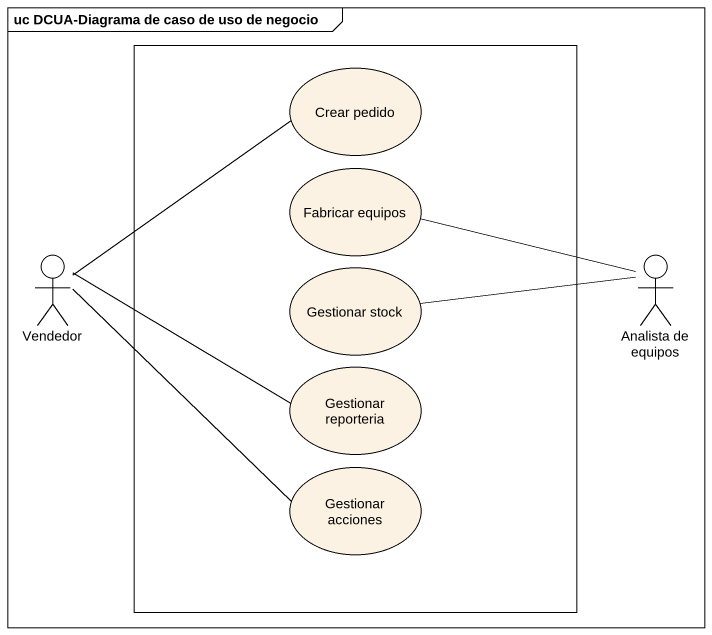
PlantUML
@startuml
mainframe uc DCUA-Diagrama de caso de uso de negocio
rectangle " " as rectangle1 {
  usecase "Crear pedido" as Crear_pedido
  usecase "Fabricar equipos" as Fabricar_equipos
  usecase "Gestionar stock" as Gestionar_stock
  usecase "Gestionar reporteria" as Gestionar_reporteria
  usecase "Gestionar acciones" as Gestionar_acciones
}
actor Vendedor
actor "Analista de equipos" as Analista_de_equipos
Vendedor -up- Crear_pedido
Vendedor -right- Gestionar_reporteria
Vendedor -- Gestionar_acciones
Analista_de_equipos -left- Fabricar_equipos
Analista_de_equipos -left- Gestionar_stock
@enduml
